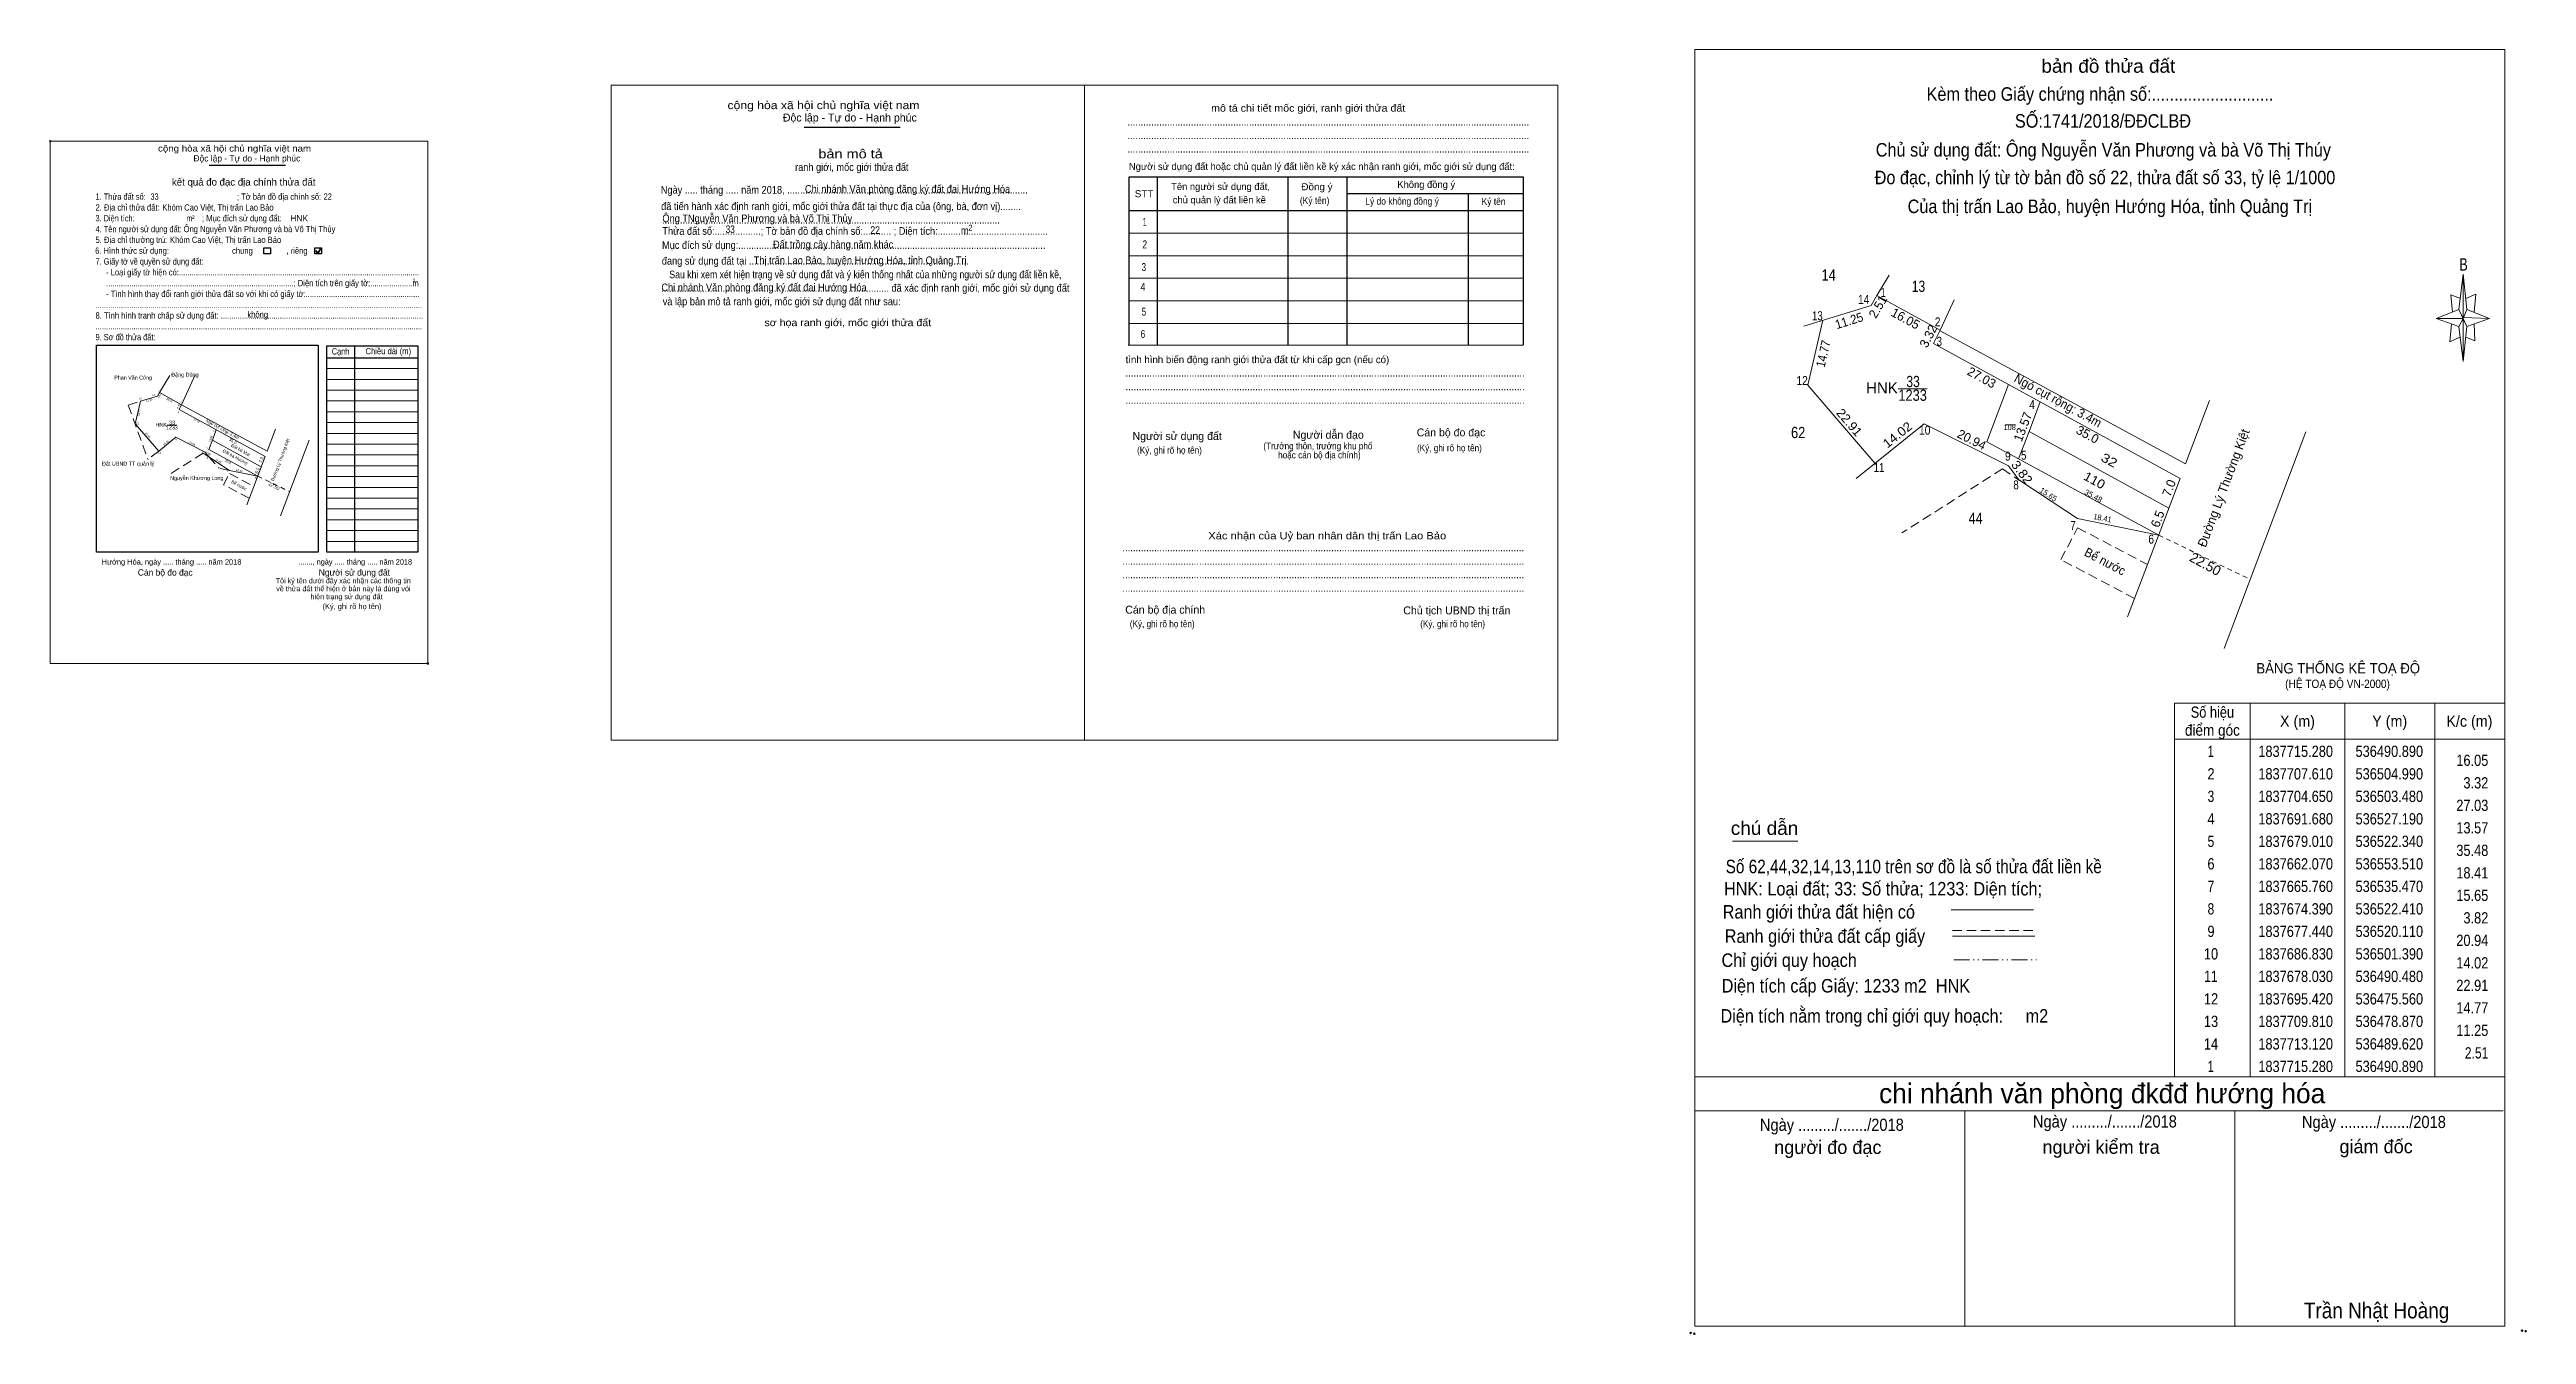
# Model space of a CAD drawing. Header units: centimetres. Extents: x 536085 to 536635, y 1837484 to 1837770.
import ezdxf
from ezdxf.enums import TextEntityAlignment as Align

# ---------------------------------------------------------------- set-up
doc = ezdxf.new("R2010")
doc.units = ezdxf.units.CM
doc.header["$LTSCALE"] = 0.7
doc.header["$PDMODE"] = 32
doc.header["$PDSIZE"] = 0.35
for name, pattern in [('DASH_DOUBLE_DOT', [9.2, 5, -1.2, 0.3, -1.2, 0.3, -1.2]), ('MEDIUM_DASHED', [4.5, 3, -1.5]), ('SHORT_DASHED', [2.7, 1.5, -1.2])]:
    doc.linetypes.add(name, pattern=pattern)
for name, color, linetype, lineweight in [('1', 7, 'Continuous', 13), ('17', 7, 'Continuous', 13), ('22', 7, 'Continuous', 13), ('5', 7, 'Continuous', 13), ('6', 7, 'Continuous', 13), ('63', 7, 'Continuous', 13), ('7', 7, 'Continuous', 13)]:
    doc.layers.add(name, color=color, linetype=linetype, lineweight=lineweight)
doc.layers.add('25', color=7, linetype='Continuous')

msp = doc.modelspace()

# ---------------------------------------------------------------- linework, layer by layer
at = {"layer": '1'}
for p, q in [((536493.65, 1837719.85), (536490.89, 1837715.28)), ((536108.9, 1837692.98), (536109.34, 1837693.73)), ((536111.64, 1837697.55), (536109.34, 1837693.74)), ((536520.17, 1837695.52), (536515.31, 1837682.83)), ((536520.17, 1837695.52), (536527.19, 1837691.68)), ((536105.14, 1837691.82), (536108.9, 1837692.98)), ((536564.8, 1837692), (536559.48, 1837677.89)), ((536113, 1837683.8), (536109.2, 1837680.73)), ((536113, 1837683.8), (536119.52, 1837680.53)), ((536121.12, 1837683.19), (536120.3, 1837681.07)), ((536135.11, 1837685.62), (536133.24, 1837680.69)), ((536142.58, 1837683.16), (536136.24, 1837666.39)), ((536501.39, 1837686.83), (536486.29, 1837674.65)), ((536501.39, 1837686.83), (536520.11, 1837677.44)), ((536515.31, 1837682.83), (536522.34, 1837679.01)), ((536519.42, 1837686.6), (536521.68, 1837686.6)), ((536524.7, 1837685.07), (536522.34, 1837679.01)), ((536586.2, 1837685), (536568.05, 1837636.88)), ((536120.3, 1837681.07), (536131.18, 1837675.16)), ((536124.87, 1837676.45), (536120.33, 1837679.47)), ((536132.83, 1837679.57), (536130.3, 1837672.89)), ((536522.34, 1837679.01), (536553.51, 1837662.07)), ((536131.18, 1837675.16), (536124.87, 1837676.45)), ((536130.3, 1837672.89), (536128.75, 1837668.84)), ((536529.81, 1837669.5), (536522.41, 1837674.39)), ((536558.27, 1837674.68), (536551.04, 1837655.52)), ((536529.81, 1837669.5), (536535.47, 1837665.76)), ((536553.51, 1837662.07), (536535.47, 1837665.76)), ((536551.04, 1837655.52), (536546.61, 1837643.94))]:
    msp.add_line(p, q, dxfattribs=at)
at = {"layer": '1', "linetype": 'MEDIUM_DASHED'}
for p, q in [((536102.39, 1837690.97), (536105.14, 1837691.82)), ((536109.2, 1837680.73), (536106.8, 1837678.89)), ((536119.07, 1837680.3), (536111.27, 1837675.35)), ((536119.07, 1837680.3), (536120.37, 1837679.4)), ((536124.87, 1837676.45), (536122.6, 1837676.93)), ((536518.81, 1837676.78), (536496.46, 1837662.57)), ((536518.81, 1837676.78), (536522.57, 1837674.18))]:
    msp.add_line(p, q, dxfattribs=at)
at = {"layer": '1', "linetype": 'SHORT_DASHED'}
for p, q in [((536131.18, 1837675.16), (536138.26, 1837671.74)), ((536553.51, 1837662.07), (536573.85, 1837652.24))]:
    msp.add_line(p, q, dxfattribs=at)
at = {"layer": '1'}
msp.add_lwpolyline([(536474.66, 1837708.52), (536489.62, 1837713.12), (536490.89, 1837715.28)], dxfattribs=at)
at = {"layer": '1', "linetype": 'MEDIUM_DASHED'}
for points in [[(536129.3, 1837670.26), (536123.58, 1837673.27), (536124.88, 1837675.75), (536130.3, 1837672.89)], [(536548.16, 1837648), (536531.76, 1837656.64), (536535.49, 1837663.72), (536551.04, 1837655.52)]]:
    msp.add_lwpolyline(points, dxfattribs=at)
at = {"layer": '17'}
msp.add_line((536458.84, 1837594.12), (536473.32, 1837594.12), dxfattribs=at)
at = {"layer": '22'}
for p, q in [((536490.89, 1837715.28), (536504.99, 1837707.61)), ((536508.06, 1837714.31), (536504.99, 1837707.61)), ((536504.93, 1837707.49), (536559.48, 1837677.89)), ((536109.34, 1837693.73), (536114.26, 1837691.05)), ((536117.3, 1837697.71), (536114.26, 1837691.05)), ((536114.24, 1837691.01), (536133.24, 1837680.69)), ((536527.19, 1837691.68), (536524.7, 1837685.07)), ((536558.27, 1837674.68), (536527.19, 1837691.68)), ((536121.98, 1837685.49), (536121.12, 1837683.19)), ((536131.96, 1837677.27), (536121.12, 1837683.19)), ((536555.78, 1837668.07), (536524.7, 1837685.07)), ((536119.52, 1837680.53), (536120.33, 1837679.47)), ((536520.11, 1837677.44), (536522.41, 1837674.39))]:
    msp.add_line(p, q, dxfattribs=at)
for points in [[(536478.87, 1837709.81), (536475.56, 1837695.42), (536490.48, 1837678.03)], [(536520.17, 1837695.52), (536503.48, 1837704.65), (536504.99, 1837707.61)], [(536105.14, 1837691.82), (536103.98, 1837686.8), (536109.2, 1837680.73)], [(536132.83, 1837679.57), (536113.73, 1837690.01), (536114.26, 1837691.05)]]:
    msp.add_lwpolyline(points, dxfattribs=at)
at = {"layer": '5'}
for p, q in [((536620.18, 1837712.23), (536621.18, 1837720.03)), ((536620.18, 1837708.43), (536615.18, 1837710.23)), ((536621.98, 1837712.23), (536626.98, 1837710.23)), ((536621.98, 1837708.43), (536621.18, 1837700.63)), ((536623.78, 1837705.23), (536621.78, 1837706.03)), ((536623.58, 1837709.03), (536623.78, 1837705.23)), ((536450.44, 1837541.75), (536630.44, 1837541.75)), ((536450.44, 1837534.15), (536630.04, 1837534.15)), ((536450.44, 1837534.15), (536630.04, 1837534.15)), ((536450.44, 1837534.15), (536630.04, 1837534.15)), ((536510.44, 1837486.35), (536510.44, 1837534.15)), ((536570.44, 1837486.35), (536570.44, 1837534.15)), ((536630.44, 1837486.35), (536450.44, 1837486.35))]:
    msp.add_line(p, q, dxfattribs=at)
for points in [[(536450.44, 1837769.95), (536630.44, 1837769.95), (536630.44, 1837486.35), (536450.44, 1837486.35)], [(536621.18, 1837720.03), (536621.98, 1837712.23), (536621.18, 1837710.23)], [(536621.18, 1837710.23), (536615.18, 1837710.23), (536620.18, 1837712.23), (536621.98, 1837708.43), (536626.98, 1837710.23), (536621.18, 1837710.43)], [(536621.18, 1837710.23), (536621.18, 1837700.63), (536620.18, 1837708.43)]]:
    msp.add_lwpolyline(points, close=True, dxfattribs=at)
for points in [[(536621.78, 1837714.63), (536623.98, 1837715.63), (536623.58, 1837711.63)], [(536621.18, 1837710.23), (536620.18, 1837712.23), (536615.18, 1837710.23)], [(536620.58, 1837714.63), (536618.38, 1837715.43), (536618.78, 1837711.63)], [(536621.18, 1837710.23), (536621.98, 1837708.43), (536626.98, 1837710.23)], [(536618.58, 1837709.03), (536618.18, 1837705.03), (536620.38, 1837706.03)]]:
    msp.add_lwpolyline(points, dxfattribs=at)
for p in [(536449.52, 1837484.83), (536450.32, 1837484.67), (536634.24, 1837485.35), (536635.04, 1837485.23)]:
    msp.add_point(p, dxfattribs=at)
at = {"layer": '6'}
for p, q in [((536507.42, 1837578.86), (536525.7, 1837578.86)), ((536507.7, 1837573), (536525.98, 1837573))]:
    msp.add_line(p, q, dxfattribs=at)
at = {"layer": '6', "linetype": 'MEDIUM_DASHED'}
msp.add_line((536507.7, 1837574.24), (536526.1, 1837574.24), dxfattribs=at)
at = {"layer": '63'}
for p, q in [((536495.63, 1837694.56), (536502.05, 1837694.56)), ((536110.99, 1837686.5), (536113.22, 1837686.5)), ((536573.84, 1837624.75), (536573.84, 1837541.75)), ((536594.84, 1837624.75), (536594.84, 1837541.75)), ((536614.84, 1837624.75), (536614.84, 1837541.75)), ((536557.04, 1837616.75), (536630.44, 1837616.75))]:
    msp.add_line(p, q, dxfattribs=at)
at = {"layer": '63', "linetype": 'MEDIUM_DASHED'}
for p, q in [((536102.39, 1837690.97), (536106.8, 1837678.89)), ((536120.33, 1837679.47), (536122.6, 1837676.93))]:
    msp.add_line(p, q, dxfattribs=at)
at = {"layer": '63', "linetype": 'DASH_DOUBLE_DOT'}
msp.add_line((536507.96, 1837567.74), (536526.36, 1837567.74), dxfattribs=at)
at = {"layer": '63'}
msp.add_lwpolyline([(536557.04, 1837624.75), (536630.44, 1837624.75), (536630.44, 1837541.75), (536557.04, 1837541.75)], close=True, dxfattribs=at)
at = {"layer": '7'}
for p, q in [((536085.1, 1837749.56), (536168.97, 1837749.56)), ((536324.73, 1837729.17), (536412.37, 1837729.17)), ((536324.73, 1837724.15), (536412.37, 1837724.15)), ((536324.73, 1837719.13), (536412.37, 1837719.13)), ((536324.73, 1837714.11), (536412.37, 1837714.11)), ((536324.73, 1837709.1), (536412.37, 1837709.1)), ((536146.5, 1837699.08), (536166.78, 1837699.08)), ((536324.58, 1837704.25), (536412.22, 1837704.25)), ((536146.5, 1837696.68), (536166.78, 1837696.68)), ((536146.5, 1837694.28), (536166.78, 1837694.28)), ((536146.5, 1837691.88), (536166.78, 1837691.88)), ((536146.5, 1837689.48), (536166.78, 1837689.48)), ((536146.5, 1837687.08), (536166.78, 1837687.08)), ((536146.5, 1837684.68), (536166.78, 1837684.68)), ((536146.5, 1837682.28), (536166.78, 1837682.28)), ((536146.5, 1837679.88), (536166.78, 1837679.88)), ((536146.5, 1837677.48), (536166.78, 1837677.48)), ((536146.5, 1837675.08), (536166.78, 1837675.08)), ((536146.5, 1837672.68), (536166.78, 1837672.68)), ((536146.5, 1837670.28), (536166.78, 1837670.28)), ((536146.5, 1837667.88), (536166.78, 1837667.88)), ((536146.5, 1837665.48), (536166.78, 1837665.48)), ((536146.5, 1837663.08), (536166.78, 1837663.08)), ((536146.5, 1837660.68), (536166.78, 1837660.68))]:
    msp.add_line(p, q, dxfattribs=at)
at = {"layer": '7', "lineweight": 25}
for p, q in [((536252.61, 1837752.7), (536273.88, 1837752.7)), ((536120.42, 1837744.24), (536137.38, 1837744.24)), ((536331.03, 1837741.61), (536331.03, 1837704.25)), ((536360.05, 1837741.46), (536360.05, 1837704.25)), ((536373.14, 1837741.46), (536373.14, 1837704.25)), ((536373.14, 1837737.99), (536412.37, 1837737.99)), ((536400.08, 1837737.99), (536400.08, 1837704.25)), ((536324.73, 1837734.18), (536412.37, 1837734.18)), ((536146.5, 1837701.48), (536166.78, 1837701.48)), ((536152.7, 1837704.16), (536152.7, 1837658.28))]:
    msp.add_line(p, q, dxfattribs=at)
at = {"layer": '7', "lineweight": 35}
for p, q in [((536144.08, 1837725.28), (536144.56, 1837724.66)), ((536144.56, 1837724.66), (536145.14, 1837725.7))]:
    msp.add_line(p, q, dxfattribs=at)
at = {"layer": '7'}
for points in [[(536209.67, 1837762.02), (536314.86, 1837762.02), (536314.86, 1837616.54), (536209.67, 1837616.54)], [(536314.86, 1837762.02), (536420.05, 1837762.02), (536420.05, 1837616.53), (536314.86, 1837616.53)], [(536314.86, 1837762.02), (536420.05, 1837762.02), (536420.05, 1837616.53), (536314.86, 1837616.53)]]:
    msp.add_lwpolyline(points, close=True, dxfattribs=at)
msp.add_lwpolyline([(536168.97, 1837749.56), (536168.97, 1837633.56), (536085.1, 1837633.56), (536085.1, 1837749.56)], dxfattribs=at)
at = {"layer": '7', "lineweight": 25}
msp.add_lwpolyline([(536412.37, 1837704.25), (536412.37, 1837741.61), (536324.73, 1837741.61), (536324.73, 1837704.25)], dxfattribs=at)
for points in [[(536132.56, 1837725.9), (536134, 1837725.9), (536134, 1837724.56), (536132.56, 1837724.56)], [(536143.89, 1837725.9), (536145.33, 1837725.9), (536145.33, 1837724.56), (536143.89, 1837724.56)], [(536095.38, 1837704.24), (536144.58, 1837704.24), (536144.58, 1837658.28), (536095.38, 1837658.28)], [(536146.5, 1837704.16), (536166.78, 1837704.16), (536166.78, 1837658.28), (536146.5, 1837658.28)]]:
    msp.add_lwpolyline(points, close=True, dxfattribs=at)
at = {"layer": '7'}
for p in [(536085.1, 1837749.56), (536168.97, 1837633.56)]:
    msp.add_point(p, dxfattribs=at)

# ---------------------------------------------------------------- texts
at = {"layer": '1'}
for s, height, rotation, width, p in [('Ngỏ cụt rộng: 3.4m', 2, 331.322, 0.95, (536530.6601, 1837691.0963)), ('Ngỏ cụt rộng: 3.4m', 0.6971, 331.322, 0.95, (536123.2027, 1837685.2989)), ('32', 2, 331.322, 1.2, (536542.0501, 1837677.8302)), ('Bể nước', 0.6971, 332.218, 0.95, (536126.8575, 1837672.8321)), ('110', 2, 331.478, 1.1, (536538.7625, 1837673.3694)), ('Bể nước', 2, 332.218, 0.95, (536541.1289, 1837655.3484))]:
    msp.add_text(s, height=height, rotation=rotation, dxfattribs=dict(at, width=width)).set_placement(p, align=Align.CENTER)
for s, height, rotation, p in [('Đường Lý Thường Kiệt', 0.6971, 69.301, (536136.5193, 1837678.6868)), ('Đường Lý Thường Kiệt', 2, 69.301, (536568.8544, 1837672.1915)), ('Đất bà Hương', 0.6971, 331.478, (536126.0236, 1837679.1138)), ('Đất bà Mai', 0.6971, 331.322, (536127.1827, 1837680.6764)), ('15.65', 1.25, 326.543, (536528.6504, 1837670.5838)), ('35.48', 1.25, 331.477, (536538.7216, 1837670.2329))]:
    msp.add_text(s, height=height, rotation=rotation, dxfattribs=at).set_placement(p, align=Align.CENTER)
at = {"layer": '1', "width": 0.85}
msp.add_text('108', height=1.2, dxfattribs=at).set_placement((536520.415, 1837685.41), align=Align.CENTER)
at = {"layer": '1'}
for s, height, width, p in [('Hướng Hóa, ngày ..... tháng ..... năm 2018', 1.2, 0.9, (536096.51, 1837655.53)), ('BẢNG THỐNG KÊ TOẠ ĐỘ ', 2.3, 0.95, (536575.21, 1837631.35)), ('(HỆ TOẠ ĐỘ VN-2000)', 1.86, 0.9, (536581.61, 1837628.11))]:
    msp.add_text(s, height=height, dxfattribs=dict(at, width=width)).set_placement(p)
at = {"layer": '22'}
for s, height, rotation, p in [('35.0', 0.6971, 331.387, (536125.4881, 1837682.6719)), ('35.0', 2, 331.387, (536537.2312, 1837683.5529)), ('6.5', 0.6967, 69.28, (536131.409, 1837676.3017)), ('7.0', 0.6967, 69.28, (536132.3028, 1837678.6917)), ('22.50', 0.7635, 331.387, (536134.5972, 1837672.6187)), ('7.0', 2, 69.28, (536556.7384, 1837672.1862)), ('6.5', 2, 69.28, (536554.1951, 1837665.3212)), ('22.50', 2.19, 331.387, (536563.3606, 1837654.6886))]:
    msp.add_text(s, height=height, rotation=rotation, dxfattribs=at).set_placement(p, align=Align.CENTER)
at = {"layer": '25', "width": 0.9}
for s, p in [('Chi nhánh Văn phòng đăng ký đất đai Hướng Hóa', (536252.75, 1837738.13)), ('Đất trồng cây hàng năm khác', (536245.65, 1837725.81)), ('Chi nhánh Văn phòng đăng ký đất đai Hướng Hóa', (536220.86, 1837716.26))]:
    msp.add_text(s, height=1.7, dxfattribs=at).set_placement(p)
at = {"layer": '5'}
for s, height, width, p in [('bản đồ thửa đất', 3, 1.05, (536542.32, 1837764.79)), ('Kèm theo Giấy chứng nhận số:...........................', 3, 0.9, (536540.48, 1837758.57)), ('SỐ:1741/2018/ĐĐCLBĐ', 3, 0.9, (536541.125, 1837752.59)), ('Chủ sử dụng đất: Ông Nguyễn Văn Phương và bà Võ Thị Thúy', 3, 0.9, (536541.215, 1837746.17)), ('Đo đạc, chỉnh lý từ tờ bản đồ số 22, thửa đất số 33, tỷ lệ 1/1000 ', 3, 0.9, (536542.08, 1837740.03)), ('Của thị trấn Lao Bảo, huyện Hướng Hóa, tỉnh Quảng Trị', 3, 0.9, (536542.67, 1837733.61)), ('B', 2.755, 0.75, (536621.24, 1837720.83)), ('Ngày ........./......./2018', 2.7, 0.9, (536480.9, 1837529.73)), ('Ngày ........./......./2018', 2.7, 0.9, (536541.56, 1837530.47)), ('Ngày ........./......./2018', 2.7, 0.9, (536601.32, 1837530.35)), ('Trần Nhật Hoàng', 3.5, 0.9, (536601.915, 1837488.07))]:
    msp.add_text(s, height=height, dxfattribs=dict(at, width=width)).set_placement(p, align=Align.CENTER)
for s, height, p in [('chi nhánh văn phòng đkđđ hướng hóa', 4.374, (536540.95, 1837535.87)), ('người đo đạc', 3, (536480.005, 1837524.59)), ('người kiểm tra', 3, (536540.715, 1837524.63)), ('giám đốc', 3, (536601.81, 1837524.75))]:
    msp.add_text(s, height=height, dxfattribs=at).set_placement(p, align=Align.CENTER)
at = {"layer": '6'}
msp.add_text('HNK', height=1.4, dxfattribs=at).set_placement((536138.42, 1837731.76))
for s, height, width, p in [('Ông TNguyễn Văn Phương và bà Võ Thị Thủy', 1.7, 0.9, (536221.08, 1837731.6)), ('Ông Nguyễn Văn Phương và bà Võ Thị Thủy', 1.4, 0.9, (536114.72, 1837729.38)), ('chú dẫn', 3, 1.05, (536458.44, 1837595.48)), ('Số 62,44,32,14,13,110 trên sơ đồ là số thửa đất liền kề', 3, 0.85, (536457.3, 1837586.96)), ('HNK: Loại đất; 33: Số thửa; 1233: Diện tích;', 3, 0.9, (536456.94, 1837582.02)), ('Ranh giới thửa đất hiện có ', 3, 0.9, (536456.64, 1837576.88)), ('Ranh giới thửa đất cấp giấy', 3, 0.9, (536457.1, 1837571.5)), ('Chỉ giới quy hoạch', 3, 0.9, (536456.38, 1837566.14)), ('Diện tích cấp Giấy: 1233 m2  HNK', 3, 0.9, (536456.42, 1837560.46)), ('Diện tích nằm trong chỉ giới quy hoạch:     m2', 3, 0.9, (536456.16, 1837553.77))]:
    msp.add_text(s, height=height, dxfattribs=dict(at, width=width)).set_placement(p)
at = {"layer": '63'}
for s, height, width, p in [('14', 2.5, 0.85, (536480.195, 1837718.63)), ('13', 2.5, 0.8, (536500.14, 1837716.11)), ('Phan Văn Công', 0.8716, 0.85, (536103.48, 1837696.63)), ('Đặng Dũng', 0.8716, 0.9, (536115.005, 1837697.28)), ('1233', 2.5, 0.85, (536498.84, 1837691.91)), ('33', 2.5, 0.8, (536498.94, 1837694.95)), ('1233', 0.87, 0.85, (536112.11, 1837685.57)), ('33', 0.8716, 0.8, (536112.14, 1837686.63)), ('62', 2.5, 0.85, (536473.41, 1837683.62)), ('Đất UBND TT quản lý', 0.8716, 0.95, (536102.385, 1837677.52)), ('Nguyễn Khương Long', 0.8716, 0.9, (536117.63, 1837674.33)), ('44', 2.5, 0.85, (536512.845, 1837664.58)), ('Số hiệu', 2.5, 0.85, (536565.44, 1837621.5)), ('X (m)', 2.5, 0.95, (536584.34, 1837619.5)), ('Y (m)', 2.5, 0.95, (536604.835, 1837619.5)), ('K/c (m)', 2.5, 0.95, (536622.54, 1837619.5)), ('điểm góc', 2.5, 0.9, (536565.44, 1837617.5)), (' 1', 2.5, 0.75, (536564.735, 1837612.8)), ('1837715.280', 2.5, 0.85, (536583.94, 1837612.8)), ('536490.890', 2.5, 0.85, (536604.745, 1837612.8)), (' 2', 2.5, 0.85, (536564.74, 1837607.8)), ('1837707.610', 2.5, 0.85, (536583.94, 1837607.8)), ('536504.990', 2.5, 0.85, (536604.745, 1837607.8)), (' 4', 2.5, 0.85, (536564.735, 1837597.8)), (' 3', 2.5, 0.8, (536564.74, 1837602.8)), ('1837704.650', 2.5, 0.85, (536583.94, 1837602.8)), ('1837691.680', 2.5, 0.85, (536583.94, 1837597.8)), ('536503.480', 2.5, 0.85, (536604.745, 1837602.8)), ('536527.190', 2.5, 0.85, (536604.745, 1837597.8)), (' 5', 2.5, 0.8, (536564.74, 1837592.8)), ('1837679.010', 2.5, 0.85, (536583.94, 1837592.8)), ('536522.340', 2.5, 0.85, (536604.745, 1837592.8)), (' 6', 2.5, 0.85, (536564.74, 1837587.8)), ('1837662.070', 2.5, 0.85, (536583.94, 1837587.8)), ('536553.510', 2.5, 0.85, (536604.745, 1837587.8)), (' 7', 2.5, 0.8, (536564.74, 1837582.8)), ('1837665.760', 2.5, 0.85, (536583.94, 1837582.8)), ('536535.470', 2.5, 0.85, (536604.745, 1837582.8)), (' 8', 2.5, 0.8, (536564.74, 1837577.8)), ('1837674.390', 2.5, 0.85, (536583.94, 1837577.8)), ('536522.410', 2.5, 0.85, (536604.745, 1837577.8)), (' 9', 2.5, 0.85, (536564.735, 1837572.8)), ('1837677.440', 2.5, 0.85, (536583.94, 1837572.8)), ('536520.110', 2.5, 0.85, (536604.745, 1837572.8)), (' 10', 2.5, 0.85, (536564.735, 1837567.8)), ('1837686.830', 2.5, 0.85, (536583.94, 1837567.8)), ('536501.390', 2.5, 0.85, (536604.745, 1837567.8)), (' 11', 2.5, 0.8, (536564.735, 1837562.8)), ('1837678.030', 2.5, 0.85, (536583.94, 1837562.8)), ('536490.480', 2.5, 0.85, (536604.745, 1837562.8)), (' 12', 2.5, 0.85, (536564.74, 1837557.8)), ('1837695.420', 2.5, 0.85, (536583.94, 1837557.8)), ('536475.560', 2.5, 0.85, (536604.745, 1837557.8)), (' 13', 2.5, 0.85, (536564.74, 1837552.8)), ('1837709.810', 2.5, 0.85, (536583.94, 1837552.8)), ('536478.870', 2.5, 0.85, (536604.745, 1837552.8)), (' 14', 2.5, 0.85, (536564.735, 1837547.8)), (' 1', 2.5, 0.75, (536564.735, 1837542.8)), ('1837713.120', 2.5, 0.85, (536583.94, 1837547.8)), ('1837715.280', 2.5, 0.85, (536583.94, 1837542.8)), ('536489.620', 2.5, 0.85, (536604.745, 1837547.8)), ('536490.890', 2.5, 0.85, (536604.745, 1837542.8))]:
    msp.add_text(s, height=height, dxfattribs=dict(at, width=width)).set_placement(p, align=Align.CENTER)
for s, height, width, p in [(' 1', 2, 0.75, (536492.86, 1837715)), (' 13', 2, 0.8, (536478.87, 1837709.81)), (' 14', 2, 0.85, (536489.23, 1837713.44)), (' 2', 2, 0.85, (536505.03, 1837708.45)), (' 3', 2, 0.8, (536505.36, 1837704.13)), (' 1', 0.4357, 0.75, (536109.3, 1837693.85)), (' 12', 2, 0.85, (536475.56, 1837695.42)), (' 13', 0.4357, 0.8, (536105.45, 1837692.15)), (' 14', 0.4357, 0.85, (536108.39, 1837692.98)), (' 3', 0.4357, 0.8, (536113.73, 1837689.17)), (' 2', 0.4357, 0.85, (536114.29, 1837691.39)), (' 4', 2, 0.85, (536526.01, 1837690.06)), (' 12', 0.4357, 0.85, (536104.8, 1837686.69)), (' 10', 0.4357, 0.85, (536113.2, 1837683.1)), (' 4', 0.4357, 0.85, (536121.64, 1837685.07)), (' 10', 2, 0.85, (536502.79, 1837684.39)), (' 11', 0.4357, 0.8, (536109.68, 1837680.2)), (' 9', 0.4357, 0.8, (536119.07, 1837680.38)), (' 5', 0.4357, 0.8, (536120.02, 1837681.11)), (' 8', 0.4357, 0.8, (536120.16, 1837679.01)), (' 11', 2, 0.8, (536492.57, 1837676.11)), (' 9', 2, 0.85, (536520.63, 1837678.63)), (' 5', 2, 0.8, (536524.12, 1837678.83)), (' 7', 0.4357, 0.8, (536124.72, 1837676.13)), (' 6', 0.4357, 0.85, (536130.89, 1837674.69)), (' 8', 2, 0.8, (536522.41, 1837672.24)), (' 7', 2, 0.8, (536535.07, 1837663.2)), (' 6', 2, 0.85, (536552.47, 1837660.19)), ('16.05', 2.5, 0.85, (536626.74, 1837610.8)), ('3.32', 2.5, 0.85, (536626.74, 1837605.8)), ('27.03', 2.5, 0.85, (536626.74, 1837600.8)), ('13.57', 2.5, 0.85, (536626.74, 1837595.8)), ('35.48', 2.5, 0.85, (536626.74, 1837590.8)), ('18.41', 2.5, 0.85, (536626.74, 1837585.8)), ('15.65', 2.5, 0.85, (536626.74, 1837580.8)), ('3.82', 2.5, 0.85, (536626.74, 1837575.8)), ('20.94', 2.5, 0.85, (536626.74, 1837570.8)), ('14.02', 2.5, 0.85, (536626.74, 1837565.8)), ('22.91', 2.5, 0.85, (536626.74, 1837560.8)), ('14.77', 2.5, 0.85, (536626.74, 1837555.8)), ('11.25', 2.5, 0.85, (536626.74, 1837550.8)), ('2.51', 2.5, 0.8, (536626.74, 1837545.8))]:
    msp.add_text(s, height=height, dxfattribs=dict(at, width=width)).set_placement(p, align=Align.RIGHT)
for s, height, rotation, width, p in [('11.25', 2, 17.114, 0.95, (536485.0257, 1837708.7547)), ('14.77', 2, 77.046, 0.9, (536479.9549, 1837702.1508)), ('14.77', 0.4357, 77.046, 0.9, (536105.0698, 1837689.1712)), ('11.25', 0.4357, 17.114, 0.95, (536107.1459, 1837691.812)), ('22.91', 2, 310.628, 1.05, (536484.0199, 1837686.4761)), ('22.91', 0.4357, 310.628, 1.05, (536106.5875, 1837684.0869)), ('14.01', 0.4357, 37.957, 1.05, (536110.951, 1837682.3866)), ('13.55', 0.4355, 69.078, 0.95, (536120.9213, 1837683.3572)), ('14.02', 2, 38.89, 1.1, (536496.0872, 1837683.5788)), ('3.82', 0.4357, 307.02, 1.1, (536120.115, 1837680.1662)), ('3.82', 2, 307.02, 1.1, (536522.3345, 1837675.4271)), ('18.44', 0.4357, 348.422, 0.9, (536127.0713, 1837676.2045)), ('18.41', 1.25, 348.44, 0.9, (536540.9048, 1837665.2547))]:
    msp.add_text(s, height=height, rotation=rotation, dxfattribs=dict(at, width=width)).set_placement(p, align=Align.CENTER)
for s, height, rotation, p in [('2.51', 2, 59.546, (536491.9936, 1837712.3032)), ('16.05', 2, 331.455, (536496.7822, 1837709.3024)), ('3.32', 2, 62.972, (536503.2327, 1837705.8356)), ('27.03', 2, 331.32, (536513.7001, 1837696.2198)), ('2.51', 0.4355, 59.546, (536109.4526, 1837692.9346)), ('16.05', 0.4357, 331.455, (536111.4709, 1837691.8559)), ('3.32', 0.4357, 62.972, (536113.8234, 1837690.596)), ('27.02', 0.4357, 331.291, (536117.5003, 1837687.3183)), ('13.57', 2, 69.053, (536524.2527, 1837685.7775)), ('20.94', 0.4357, 333.348, (536116.4523, 1837682.2776)), ('20.94', 2, 333.362, (536511.5266, 1837682.3918)), ('15.65', 0.4355, 326.543, (536122.3499, 1837678.3971)), ('35.50', 0.4355, 331.478, (536124.451, 1837678.1308))]:
    msp.add_text(s, height=height, rotation=rotation, dxfattribs=at).set_placement(p, align=Align.CENTER)
for height, p in [(2.5, (536492.03, 1837693.54)), (0.8716, (536109.725, 1837686.14))]:
    msp.add_text('HNK', height=height, dxfattribs=at).set_placement(p, align=Align.CENTER)
at = {"layer": '7'}
for s, height, width, p in [('cộng hòa xã hội chủ nghĩa việt nam', 1.756, 1.15, (536235.55, 1837756.71)), ('cộng hòa xã hội chủ nghĩa việt nam', 1.4, 1.15, (536109.03, 1837747.29)), ('........................................................................................................................................................', 1.756, 0.9, (536324.39, 1837753.05)), ('........................................................................................................................................................', 1.756, 0.9, (536324.39, 1837750.04)), ('........................................................................................................................................................', 1.756, 0.9, (536324.39, 1837747.03)), ('1. Thửa đất số:', 1.4, 0.85, (536095.14, 1837736.57)), ('33', 1.4, 0.8, (536107.35, 1837736.57)), ('; Tờ bản đồ địa chính số:', 1.4, 0.9, (536126.55, 1837736.57)), ('22', 1.4, 0.85, (536145.82, 1837736.59)), ('Ngày ..... tháng ..... năm 2018, ..............................................................................................', 1.7, 0.9, (536220.72, 1837737.93)), ('STT', 1.555, 1.05, (536326.03, 1837737.14)), ('Đồng ý', 1.555, 1.05, (536363.05, 1837738.69)), ('3. Diện tích:', 1.4, 0.8, (536095.14, 1837731.77)), ('2. Địa chỉ thửa đất:', 1.4, 0.9, (536095.14, 1837734.17)), ('Khóm Cao Việt, Thị trấn Lao Bảo', 1.4, 0.9, (536109.98, 1837734.17)), ('m', 1.4, 0.8, (536115.32, 1837731.77)), ('2', 0.7999, 0.8, (536116.58, 1837732.33)), ('; Mục đích sử dụng đất:', 1.4, 0.9, (536118.79, 1837731.77)), (' đã tiến hành xác định ranh giới, mốc giới thửa đất tại thực địa của (ông, bà, đơn vị)........', 1.7, 0.9, (536220.24, 1837734.29)), ('(Ký tên)', 1.555, 0.9, (536362.71, 1837735.64)), ('Lý do không đồng ý', 1.555, 0.9, (536377.25, 1837735.49)), ('Ký tên', 1.555, 0.9, (536403.09, 1837735.43)), ('4. Tên người sử dụng đất:', 1.4, 0.85, (536095.14, 1837729.37)), ('5. Địa chỉ thường trú:', 1.4, 0.9, (536095.14, 1837726.97)), ('Khóm Cao Việt, Thị trấn Lao Bảo', 1.4, 0.9, (536111.67, 1837726.97)), ('Thửa đất số:..................; Tờ bản đồ địa chính số:........... ; Diện tích:...........................................', 1.7, 0.9, (536221.08, 1837728.79)), ('Mục đích sử dụng:........................................................................................................................', 1.7, 0.9, (536221, 1837725.67)), ('....................................................................................................................................', 1.7, 0.9, (536221, 1837731.29)), ('33', 1.7, 0.8, (536235.14, 1837729.17)), ('22', 1.7, 0.85, (536267.28, 1837728.99)), ('   m', 1.7, 0.9, (536285.71, 1837728.89)), ('2', 1.377, 0.8, (536289.07, 1837729.67)), ('6. Hình thức sử dụng:', 1.4, 0.9, (536095.06, 1837724.57)), ('7. Giấy tờ về quyền sử dụng đất:', 1.4, 0.85, (536095.14, 1837722.17)), ('     - Loại giấy tờ hiện có:..................................................................................................................', 1.4, 0.9, (536095.14, 1837719.77)), ('chung                , riêng', 1.4, 0.9, (536125.48, 1837724.57)), ('đang sử dụng đất tại ......................................................................................', 1.7, 0.9, (536220.96, 1837722.17)), ('Sau khi xem xét hiện trạng về sử dụng đất và ý kiến thống nhất của những người sử dụng đất liền kề,', 1.7, 0.85, (536222.62, 1837719.14)), ('Thị trấn Lao Bảo, huyện Hướng Hóa, tỉnh Quảng Trị', 1.7, 0.9, (536241.37, 1837722.29)), ('     - Tình hình thay đổi ranh giới thửa đất so với khi có giấy tờ:......................................................', 1.4, 0.9, (536095.14, 1837714.97)), ('     .........................................................................................; Diện tích trên giấy tờ:....................m', 1.4, 0.9, (536095.14, 1837717.37)), ('2', 0.7999, 0.8, (536165.62, 1837718.25)), ('......................................................................................... đã xác định ranh giới, mốc giới sử dụng đất', 1.7, 0.9, (536220.82, 1837716.15)), ('8. Tình hình tranh chấp sử dụng đất: ................................................................................................', 1.4, 0.9, (536095.14, 1837710.17)), ('...........................................................................................................................................................', 1.4, 0.9, (536095.14, 1837712.57)), ('không', 1.4, 0.9, (536128.88, 1837710.38)), (' và lập bản mô tả ranh giới, mốc giới sử dụng đất như sau:', 1.7, 0.9, (536220.58, 1837713.14)), ('9. Sơ đồ thửa đất:', 1.4, 0.85, (536095.14, 1837705.37)), ('...........................................................................................................................................................', 1.4, 0.9, (536095.14, 1837707.77)), ('Cạnh', 1.4, 0.85, (536147.62, 1837702.2)), ('Chiều dài (m)', 1.4, 0.9, (536155.14, 1837702.25)), ('.......................................................................................................................................................', 1.756, 0.9, (536323.99, 1837697.27)), ('.......................................................................................................................................................', 1.756, 0.9, (536323.99, 1837694.26)), ('.......................................................................................................................................................', 1.756, 0.9, (536323.99, 1837691.25)), ('(Ký, ghi rõ họ tên)', 1.505, 0.9, (536326.54, 1837680.19)), ('(Ký, ghi rõ họ tên)', 1.505, 0.9, (536388.73, 1837680.69)), ('......., ngày ..... tháng ..... năm 2018', 1.2, 0.85, (536140.18, 1837655.53)), ('........................................................................................................................................................', 1.756, 0.9, (536323.27, 1837658.5)), ('........................................................................................................................................................', 1.756, 0.9, (536323.27, 1837655.49)), ('........................................................................................................................................................', 1.756, 0.9, (536323.27, 1837652.49)), ('........................................................................................................................................................', 1.756, 0.9, (536323.27, 1837649.48)), ('(Ký, ghi rõ họ tên)', 1.2, 0.9, (536145.57, 1837645.65)), ('(Ký, ghi rõ họ tên)', 1.505, 0.9, (536324.93, 1837641.62)), ('(Ký, ghi rõ họ tên)', 1.505, 0.9, (536389.45, 1837641.62))]:
    msp.add_text(s, height=height, dxfattribs=dict(at, width=width)).set_placement(p)
for s, height, p in [('Độc lập - Tự do - Hạnh phúc', 1.756, (536247.84, 1837753.96)), ('Độc lập - Tự do - Hạnh phúc', 1.4, (536116.9, 1837745.08)), ('Người sử dụng đất hoặc chủ quản lý đất liền kề ký xác nhận ranh giới, mốc giới sử dụng đất:', 1.555, (536324.73, 1837743.21)), ('Tên người sử dụng đất,', 1.555, (536334.11, 1837738.74)), ('chủ quản lý đất liền kề', 1.555, (536334.47, 1837735.78)), ('Không đồng ý', 1.555, (536384.37, 1837739.2)), ('tình hình biến động ranh giới thửa đất từ khi cấp gcn (nếu có)', 1.605, (536323.99, 1837700.28)), ('Người sử dụng đất', 1.756, (536325.53, 1837683.21)), ('Người dẫn đạo', 1.755, (536361.14, 1837683.49)), ('Cán bộ đo đạc', 1.752, (536388.67, 1837684.01)), ('Cán bộ đo đạc', 1.4, (536104.54, 1837653.08)), ('Người sử dụng đất', 1.4, (536144.74, 1837653.08)), ('Cán bộ địa chính', 1.756, (536323.91, 1837644.63)), ('Chủ tịch UBND thị trấn', 1.76, (536385.68, 1837644.47))]:
    msp.add_text(s, height=height, dxfattribs=at).set_placement(p)
for s, height, width, p in [('mô tả chi tiết mốc giới, ranh giới thửa đất', 1.605, 1.1, (536364.56, 1837756.15)), ('ranh giới, mốc giới thửa đất', 1.7, 0.9, (536263.16, 1837742.98)), ('bản mô tả', 2.007, 1.2, (536262.89, 1837745.78)), ('1', 1.756, 0.7, (536328.235, 1837730.79)), ('2', 1.756, 0.8, (536328.245, 1837725.78)), ('3', 1.756, 0.75, (536328.045, 1837720.74)), ('4', 1.756, 0.8, (536327.85, 1837716.36)), ('sơ họa ranh giới, mốc giới thửa đất', 1.605, 1.1, (536262.275, 1837708.5)), ('5', 1.756, 0.75, (536328.055, 1837710.85)), ('6', 1.756, 0.8, (536327.825, 1837705.88)), ('(Trưởng thôn, trưởng khu phố', 1.505, 0.9, (536366.71, 1837681.13)), ('hoặc cán bộ địa chính)', 1.505, 0.9, (536367.05, 1837679.12)), ('Xác nhận của Uỷ ban nhân dân thị trấn Lao Bảo', 1.61, 1.15, (536368.79, 1837661.14)), ('Tôi ký tên dưới đây xác nhận các thông tin', 1.157, 0.9, (536150.19, 1837651.37)), ('về thửa đất thể hiện ở bản này là đúng vói', 1.157, 0.9, (536150.2, 1837649.6)), ('hiện trạng sử dụng đất', 1.157, 0.9, (536150.915, 1837647.83))]:
    msp.add_text(s, height=height, dxfattribs=dict(at, width=width)).set_placement(p, align=Align.CENTER)
for s, height, p in [('kết quả đo đạc địa chính thửa đất', 1.6, (536128.065, 1837739.73)), ('.', 0.4001, (536168.9737, 1837633.37))]:
    msp.add_text(s, height=height, dxfattribs=at).set_placement(p, align=Align.CENTER)

doc.saveas('drawing.dxf')
